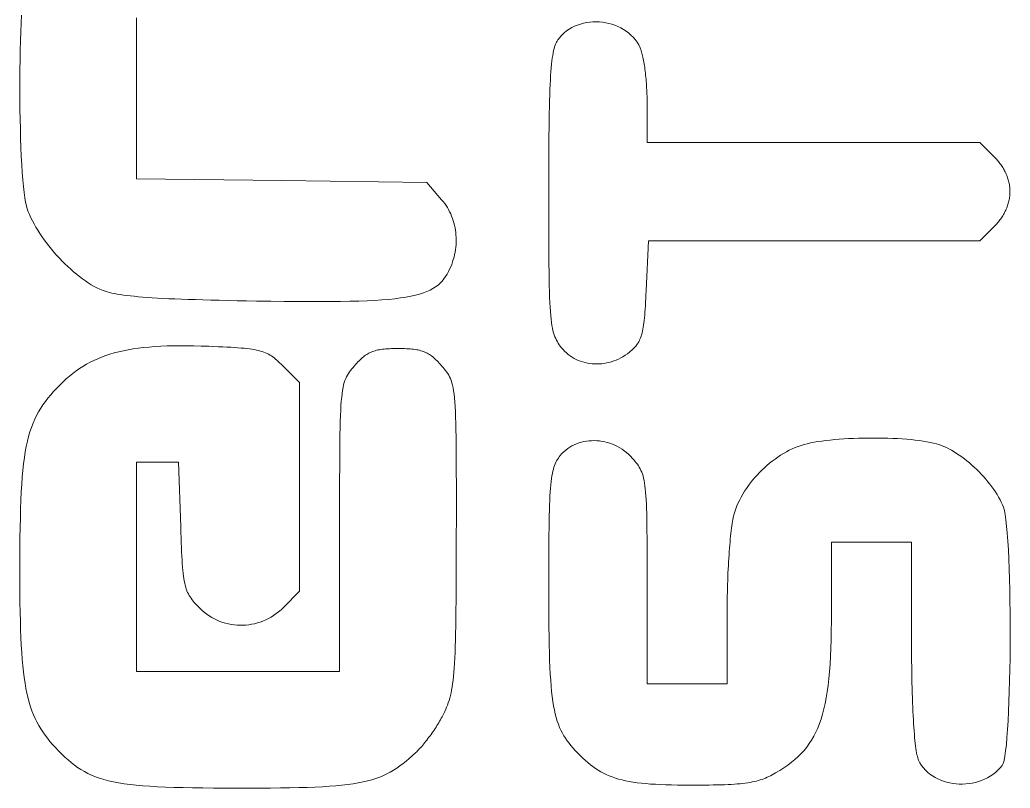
# Model space of a CAD drawing. Header units: millimetres. Extents: x -3 to 1890, y 0 to 300.
# Drawn here: x 31.19 to 70.1, y 135.38 to 165.56 of the extents above; entities that cross this region are included whole.
import ezdxf

# ---------------------------------------------------------------- set-up
doc = ezdxf.new("R2010")
doc.units = ezdxf.units.MM
doc.layers.add('Etch', color=1, linetype='CONTINUOUS', lineweight=0, true_color=0xff0000)

msp = doc.modelspace()

# ---------------------------------------------------------------- linework, layer by layer
at = {"layer": 'Etch'}
for p, q in [((31.227, 165.085), (31.241, 165.422)), ((31.241, 165.422), (31.258, 165.74)), ((35.765, 165.64), (35.769, 165.417)), ((35.769, 165.417), (35.772, 165.175)), ((53.099, 165.355), (53.215, 165.394)), ((53.215, 165.394), (53.335, 165.426)), ((53.335, 165.426), (53.457, 165.45)), ((53.457, 165.45), (53.58, 165.467)), ((53.58, 165.467), (53.705, 165.477)), ((53.705, 165.477), (53.83, 165.479)), ((53.83, 165.479), (53.956, 165.474)), ((53.956, 165.474), (54.081, 165.462)), ((54.081, 165.462), (54.205, 165.443)), ((54.205, 165.443), (54.328, 165.417)), ((54.328, 165.417), (54.449, 165.384)), ((54.449, 165.384), (54.567, 165.344)), ((31.215, 164.733), (31.227, 165.085)), ((35.772, 165.175), (35.774, 164.915)), ((52.483, 164.962), (52.573, 165.047)), ((52.573, 165.047), (52.668, 165.124)), ((52.668, 165.124), (52.769, 165.193)), ((52.769, 165.193), (52.875, 165.255)), ((52.875, 165.255), (52.985, 165.309)), ((52.985, 165.309), (53.099, 165.355)), ((54.567, 165.344), (54.682, 165.297)), ((54.682, 165.297), (54.794, 165.244)), ((54.794, 165.244), (54.902, 165.183)), ((54.902, 165.183), (55.006, 165.116)), ((55.006, 165.116), (55.104, 165.042)), ((55.104, 165.042), (55.197, 164.961)), ((31.205, 164.368), (31.215, 164.733)), ((35.774, 164.915), (35.775, 164.635)), ((35.775, 164.635), (35.776, 164.335)), ((52.222, 164.568), (52.245, 164.627)), ((52.245, 164.627), (52.27, 164.679)), ((52.27, 164.679), (52.295, 164.727)), ((52.295, 164.727), (52.323, 164.769)), ((52.323, 164.769), (52.399, 164.869)), ((52.399, 164.869), (52.483, 164.962)), ((55.197, 164.961), (55.283, 164.874)), ((55.283, 164.874), (55.363, 164.78)), ((55.363, 164.78), (55.436, 164.68)), ((55.436, 164.68), (55.502, 164.573)), ((31.198, 163.992), (31.205, 164.368)), ((35.776, 164.335), (35.777, 164.013)), ((52.123, 164.164), (52.141, 164.261)), ((52.141, 164.261), (52.159, 164.349)), ((52.159, 164.349), (52.179, 164.43)), ((52.179, 164.43), (52.199, 164.502)), ((52.199, 164.502), (52.222, 164.568)), ((55.502, 164.573), (55.559, 164.46)), ((55.559, 164.46), (55.573, 164.426)), ((55.573, 164.426), (55.588, 164.389)), ((55.588, 164.389), (55.602, 164.347)), ((55.602, 164.347), (55.616, 164.302)), ((55.616, 164.302), (55.629, 164.254)), ((55.629, 164.254), (55.642, 164.202)), ((55.642, 164.202), (55.655, 164.148)), ((31.192, 163.608), (31.198, 163.992)), ((35.777, 164.013), (35.777, 163.67)), ((52.065, 163.679), (52.078, 163.816)), ((52.078, 163.816), (52.092, 163.942)), ((52.092, 163.942), (52.107, 164.058)), ((52.107, 164.058), (52.123, 164.164)), ((55.655, 164.148), (55.668, 164.09)), ((55.668, 164.09), (55.681, 164.03)), ((55.681, 164.03), (55.693, 163.966)), ((55.693, 163.966), (55.704, 163.901)), ((55.704, 163.901), (55.716, 163.833)), ((55.716, 163.833), (55.726, 163.763)), ((31.189, 163.218), (31.192, 163.608)), ((35.777, 163.67), (35.777, 163.303)), ((52.041, 163.371), (52.052, 163.531)), ((52.052, 163.531), (52.065, 163.679)), ((55.726, 163.763), (55.737, 163.691)), ((55.737, 163.691), (55.747, 163.617)), ((55.747, 163.617), (55.757, 163.541)), ((55.757, 163.541), (55.766, 163.464)), ((55.766, 163.464), (55.774, 163.385)), ((31.188, 162.826), (31.189, 163.218)), ((35.777, 163.303), (35.777, 159.318)), ((52.022, 163.014), (52.031, 163.199)), ((52.031, 163.199), (52.041, 163.371)), ((55.774, 163.385), (55.782, 163.305)), ((55.782, 163.305), (55.79, 163.224)), ((55.79, 163.224), (55.797, 163.142)), ((55.797, 163.142), (55.803, 163.059)), ((55.803, 163.059), (55.809, 162.976)), ((31.189, 162.432), (31.188, 162.826)), ((52.005, 162.604), (52.013, 162.816)), ((52.013, 162.816), (52.022, 163.014)), ((55.809, 162.976), (55.814, 162.892)), ((55.814, 162.892), (55.819, 162.807)), ((55.819, 162.807), (55.823, 162.723)), ((55.823, 162.723), (55.826, 162.638)), ((31.193, 162.041), (31.189, 162.432)), ((51.992, 162.136), (51.998, 162.377)), ((51.998, 162.377), (52.005, 162.604)), ((55.826, 162.638), (55.829, 162.554)), ((55.829, 162.554), (55.83, 162.469)), ((55.83, 162.469), (55.832, 162.385)), ((55.832, 162.385), (55.832, 162.302)), ((55.832, 162.302), (55.832, 160.743)), ((31.199, 161.654), (31.193, 162.041)), ((51.982, 161.606), (51.987, 161.879)), ((51.987, 161.879), (51.992, 162.136)), ((31.207, 161.273), (31.199, 161.654)), ((51.978, 161.317), (51.982, 161.606)), ((31.217, 160.902), (31.207, 161.273)), ((51.975, 161.011), (51.978, 161.317)), ((31.229, 160.543), (31.217, 160.902)), ((51.972, 160.687), (51.975, 161.011)), ((55.832, 160.743), (62.367, 160.743)), ((62.367, 160.743), (68.902, 160.743)), ((68.902, 160.743), (69.495, 160.15)), ((31.244, 160.198), (31.229, 160.543)), ((51.968, 159.985), (51.97, 160.346)), ((51.97, 160.346), (51.972, 160.687)), ((31.261, 159.87), (31.244, 160.198)), ((51.967, 159.606), (51.968, 159.985)), ((69.495, 160.15), (69.531, 160.113)), ((69.531, 160.113), (69.565, 160.076)), ((69.565, 160.076), (69.599, 160.038)), ((69.599, 160.038), (69.632, 159.999)), ((69.632, 159.999), (69.663, 159.96)), ((69.663, 159.96), (69.694, 159.92)), ((69.694, 159.92), (69.724, 159.88)), ((31.281, 159.561), (31.261, 159.87)), ((31.302, 159.273), (31.281, 159.561)), ((51.966, 159.207), (51.967, 159.606)), ((69.724, 159.88), (69.752, 159.839)), ((69.752, 159.839), (69.78, 159.797)), ((69.78, 159.797), (69.806, 159.755)), ((69.806, 159.755), (69.831, 159.712)), ((69.831, 159.712), (69.856, 159.669)), ((69.856, 159.669), (69.879, 159.626)), ((69.879, 159.626), (69.901, 159.582)), ((69.901, 159.582), (69.922, 159.538)), ((69.922, 159.538), (69.941, 159.494)), ((31.326, 159.01), (31.302, 159.273)), ((35.777, 159.318), (41.477, 159.245)), ((41.477, 159.245), (47.176, 159.172)), ((47.176, 159.172), (47.759, 158.494)), ((51.966, 158.789), (51.966, 159.207)), ((69.941, 159.494), (69.96, 159.449)), ((69.96, 159.449), (69.977, 159.404)), ((69.977, 159.404), (69.993, 159.359)), ((69.993, 159.359), (70.008, 159.314)), ((70.008, 159.314), (70.022, 159.268)), ((70.022, 159.268), (70.034, 159.222)), ((70.034, 159.222), (70.045, 159.177)), ((70.045, 159.177), (70.055, 159.131)), ((31.353, 158.774), (31.326, 159.01)), ((31.381, 158.566), (31.353, 158.774)), ((51.966, 158.303), (51.966, 158.789)), ((70.055, 159.131), (70.064, 159.085)), ((70.064, 159.085), (70.071, 159.039)), ((70.071, 159.039), (70.077, 158.993)), ((70.077, 158.993), (70.082, 158.947)), ((70.082, 158.947), (70.085, 158.901)), ((70.085, 158.901), (70.087, 158.855)), ((70.087, 158.764), (70.085, 158.718)), ((70.087, 158.855), (70.088, 158.81)), ((70.088, 158.81), (70.087, 158.764)), ((31.412, 158.391), (31.381, 158.566)), ((31.445, 158.249), (31.412, 158.391)), ((47.759, 158.494), (47.82, 158.42)), ((47.82, 158.42), (47.878, 158.344)), ((70.034, 158.397), (70.022, 158.351)), ((70.045, 158.443), (70.034, 158.397)), ((70.055, 158.489), (70.045, 158.443)), ((70.064, 158.535), (70.055, 158.489)), ((70.071, 158.581), (70.064, 158.535)), ((70.077, 158.627), (70.071, 158.581)), ((70.082, 158.673), (70.077, 158.627)), ((70.085, 158.718), (70.082, 158.673)), ((31.479, 158.137), (31.445, 158.249)), ((31.52, 158.023), (31.479, 158.137)), ((31.567, 157.906), (31.52, 158.023)), ((47.878, 158.344), (47.932, 158.266)), ((47.932, 158.266), (47.983, 158.185)), ((47.983, 158.185), (48.03, 158.103)), ((48.03, 158.103), (48.074, 158.02)), ((48.074, 158.02), (48.115, 157.934)), ((51.966, 157.847), (51.966, 158.303)), ((69.879, 157.994), (69.856, 157.95)), ((69.901, 158.037), (69.879, 157.994)), ((69.922, 158.081), (69.901, 158.037)), ((69.941, 158.126), (69.922, 158.081)), ((69.96, 158.17), (69.941, 158.126)), ((69.977, 158.215), (69.96, 158.17)), ((69.993, 158.261), (69.977, 158.215)), ((70.008, 158.306), (69.993, 158.261)), ((70.022, 158.351), (70.008, 158.306)), ((31.621, 157.787), (31.567, 157.906)), ((31.68, 157.666), (31.621, 157.787)), ((31.744, 157.544), (31.68, 157.666)), ((48.115, 157.934), (48.152, 157.848)), ((48.152, 157.848), (48.185, 157.759)), ((48.185, 157.759), (48.216, 157.67)), ((48.216, 157.67), (48.242, 157.579)), ((51.967, 157.419), (51.966, 157.847)), ((69.632, 157.62), (69.599, 157.582)), ((69.663, 157.66), (69.632, 157.62)), ((69.694, 157.7), (69.663, 157.66)), ((69.724, 157.74), (69.694, 157.7)), ((69.752, 157.781), (69.724, 157.74)), ((69.78, 157.823), (69.752, 157.781)), ((69.806, 157.865), (69.78, 157.823)), ((69.831, 157.907), (69.806, 157.865)), ((69.856, 157.95), (69.831, 157.907)), ((31.814, 157.421), (31.744, 157.544)), ((31.889, 157.296), (31.814, 157.421)), ((31.969, 157.172), (31.889, 157.296)), ((48.242, 157.579), (48.265, 157.487)), ((48.265, 157.487), (48.285, 157.394)), ((48.285, 157.394), (48.301, 157.3)), ((48.301, 157.3), (48.314, 157.206)), ((48.314, 157.206), (48.323, 157.111)), ((51.968, 157.018), (51.967, 157.419)), ((69.495, 157.47), (68.902, 156.877)), ((69.531, 157.506), (69.495, 157.47)), ((69.495, 157.47), (69.495, 157.47)), ((69.565, 157.544), (69.531, 157.506)), ((69.599, 157.582), (69.565, 157.544)), ((32.053, 157.047), (31.969, 157.172)), ((32.141, 156.923), (32.053, 157.047)), ((32.233, 156.799), (32.141, 156.923)), ((48.323, 157.111), (48.329, 157.015)), ((48.329, 156.822), (48.324, 156.725)), ((48.329, 157.015), (48.331, 156.918)), ((48.331, 156.918), (48.329, 156.822)), ((51.97, 156.643), (51.968, 157.018)), ((55.883, 156.877), (55.794, 154.92)), ((62.392, 156.877), (55.883, 156.877)), ((68.902, 156.877), (62.392, 156.877)), ((32.329, 156.676), (32.233, 156.799)), ((32.428, 156.554), (32.329, 156.676)), ((32.529, 156.434), (32.428, 156.554)), ((32.634, 156.315), (32.529, 156.434)), ((48.287, 156.433), (48.268, 156.336)), ((48.303, 156.53), (48.287, 156.433)), ((48.315, 156.627), (48.303, 156.53)), ((48.324, 156.725), (48.315, 156.627)), ((51.972, 156.293), (51.97, 156.643)), ((32.741, 156.199), (32.634, 156.315)), ((32.85, 156.085), (32.741, 156.199)), ((32.96, 155.974), (32.85, 156.085)), ((48.187, 156.047), (48.153, 155.951)), ((48.218, 156.143), (48.187, 156.047)), ((48.245, 156.239), (48.218, 156.143)), ((48.268, 156.336), (48.245, 156.239)), ((51.975, 155.967), (51.972, 156.293)), ((33.073, 155.866), (32.96, 155.974)), ((33.186, 155.761), (33.073, 155.866)), ((33.301, 155.66), (33.186, 155.761)), ((33.416, 155.564), (33.301, 155.66)), ((48.029, 155.669), (47.974, 155.567)), ((48.074, 155.762), (48.029, 155.669)), ((48.029, 155.669), (48.029, 155.669)), ((48.116, 155.856), (48.074, 155.762)), ((48.153, 155.951), (48.116, 155.856)), ((51.979, 155.665), (51.975, 155.967)), ((51.983, 155.384), (51.979, 155.665)), ((33.531, 155.471), (33.416, 155.564)), ((33.647, 155.384), (33.531, 155.471)), ((33.763, 155.302), (33.647, 155.384)), ((33.878, 155.225), (33.763, 155.302)), ((47.78, 155.294), (47.702, 155.214)), ((47.851, 155.38), (47.78, 155.294)), ((47.915, 155.471), (47.851, 155.38)), ((47.974, 155.567), (47.915, 155.471)), ((51.989, 155.124), (51.983, 155.384)), ((33.992, 155.153), (33.878, 155.225)), ((34.105, 155.088), (33.992, 155.153)), ((34.217, 155.029), (34.105, 155.088)), ((34.327, 154.977), (34.217, 155.029)), ((34.393, 154.95), (34.327, 154.977)), ((34.464, 154.923), (34.393, 154.95)), ((34.54, 154.898), (34.464, 154.923)), ((34.622, 154.873), (34.54, 154.898)), ((34.71, 154.85), (34.622, 154.873)), ((47.18, 154.885), (47.043, 154.832)), ((47.305, 154.941), (47.18, 154.885)), ((47.419, 155.002), (47.305, 154.941)), ((47.523, 155.068), (47.419, 155.002)), ((47.617, 155.138), (47.523, 155.068)), ((47.702, 155.214), (47.617, 155.138)), ((51.995, 154.884), (51.989, 155.124)), ((52.003, 154.662), (51.995, 154.884)), ((55.794, 154.92), (55.787, 154.76)), ((34.804, 154.828), (34.71, 154.85)), ((34.905, 154.807), (34.804, 154.828)), ((35.014, 154.786), (34.905, 154.807)), ((35.13, 154.767), (35.014, 154.786)), ((35.255, 154.748), (35.13, 154.767)), ((35.388, 154.731), (35.255, 154.748)), ((35.53, 154.714), (35.388, 154.731)), ((35.681, 154.698), (35.53, 154.714)), ((35.842, 154.683), (35.681, 154.698)), ((36.014, 154.668), (35.842, 154.683)), ((36.196, 154.655), (36.014, 154.668)), ((36.389, 154.642), (36.196, 154.655)), ((36.594, 154.629), (36.389, 154.642)), ((36.811, 154.617), (36.594, 154.629)), ((37.04, 154.606), (36.811, 154.617)), ((37.281, 154.596), (37.04, 154.606)), ((37.536, 154.585), (37.281, 154.596)), ((37.804, 154.576), (37.536, 154.585)), ((38.087, 154.567), (37.804, 154.576)), ((38.383, 154.558), (38.087, 154.567)), ((38.695, 154.55), (38.383, 154.558)), ((39.022, 154.542), (38.695, 154.55)), ((39.364, 154.534), (39.022, 154.542)), ((39.722, 154.527), (39.364, 154.534)), ((40.097, 154.52), (39.722, 154.527)), ((40.489, 154.513), (40.097, 154.52)), ((41.042, 154.504), (40.489, 154.513)), ((41.566, 154.497), (41.042, 154.504)), ((42.063, 154.493), (41.566, 154.497)), ((42.533, 154.49), (42.063, 154.493)), ((42.976, 154.489), (42.533, 154.49)), ((43.393, 154.491), (42.976, 154.489)), ((43.787, 154.495), (43.393, 154.491)), ((44.156, 154.502), (43.787, 154.495)), ((44.503, 154.512), (44.156, 154.502)), ((44.827, 154.524), (44.503, 154.512)), ((45.13, 154.539), (44.827, 154.524)), ((45.413, 154.558), (45.13, 154.539)), ((45.677, 154.579), (45.413, 154.558)), ((45.921, 154.604), (45.677, 154.579)), ((46.148, 154.633), (45.921, 154.604)), ((46.358, 154.665), (46.148, 154.633)), ((46.551, 154.701), (46.358, 154.665)), ((46.729, 154.741), (46.551, 154.701)), ((46.893, 154.784), (46.729, 154.741)), ((47.043, 154.832), (46.893, 154.784)), ((52.011, 154.459), (52.003, 154.662)), ((55.779, 154.607), (55.771, 154.463)), ((55.787, 154.76), (55.779, 154.607)), ((52.021, 154.272), (52.011, 154.459)), ((52.033, 154.102), (52.021, 154.272)), ((52.046, 153.946), (52.033, 154.102)), ((55.755, 154.198), (55.746, 154.077)), ((55.763, 154.327), (55.755, 154.198)), ((55.771, 154.463), (55.763, 154.327)), ((52.06, 153.804), (52.046, 153.946)), ((52.076, 153.674), (52.06, 153.804)), ((55.715, 153.752), (55.704, 153.656)), ((55.726, 153.854), (55.715, 153.752)), ((55.736, 153.962), (55.726, 153.854)), ((55.746, 154.077), (55.736, 153.962)), ((52.093, 153.556), (52.076, 153.674)), ((52.113, 153.449), (52.093, 153.556)), ((52.134, 153.352), (52.113, 153.449)), ((52.157, 153.263), (52.134, 153.352)), ((55.648, 153.327), (55.631, 153.257)), ((55.663, 153.402), (55.648, 153.327)), ((55.678, 153.481), (55.663, 153.402)), ((55.691, 153.566), (55.678, 153.481)), ((55.704, 153.656), (55.691, 153.566)), ((52.182, 153.181), (52.157, 153.263)), ((52.21, 153.107), (52.182, 153.181)), ((52.239, 153.037), (52.21, 153.107)), ((52.271, 152.973), (52.239, 153.037)), ((52.305, 152.912), (52.271, 152.973)), ((55.527, 152.963), (55.502, 152.913)), ((55.551, 153.015), (55.527, 152.963)), ((55.573, 153.07), (55.551, 153.015)), ((55.594, 153.129), (55.573, 153.07)), ((55.613, 153.191), (55.594, 153.129)), ((55.631, 153.257), (55.613, 153.191)), ((35.074, 152.52), (35.256, 152.562)), ((35.256, 152.562), (35.445, 152.599)), ((35.445, 152.599), (35.64, 152.632)), ((35.64, 152.632), (35.842, 152.661)), ((35.842, 152.661), (36.052, 152.686)), ((36.052, 152.686), (36.269, 152.707)), ((36.269, 152.707), (36.494, 152.724)), ((36.494, 152.724), (36.727, 152.738)), ((36.727, 152.738), (36.969, 152.748)), ((36.969, 152.748), (37.22, 152.754)), ((37.22, 152.754), (37.479, 152.757)), ((37.479, 152.757), (37.749, 152.756)), ((37.749, 152.756), (38.028, 152.752)), ((38.028, 152.752), (38.317, 152.745)), ((38.317, 152.745), (38.616, 152.735)), ((38.616, 152.735), (38.809, 152.727)), ((38.809, 152.727), (38.991, 152.72)), ((38.991, 152.72), (39.163, 152.712)), ((39.163, 152.712), (39.324, 152.704)), ((39.324, 152.704), (39.476, 152.695)), ((39.476, 152.695), (39.619, 152.687)), ((39.619, 152.687), (39.753, 152.677)), ((39.753, 152.677), (39.878, 152.667)), ((39.878, 152.667), (39.996, 152.657)), ((39.996, 152.657), (40.106, 152.645)), ((40.106, 152.645), (40.21, 152.632)), ((40.21, 152.632), (40.307, 152.618)), ((40.307, 152.618), (40.398, 152.603)), ((40.398, 152.603), (40.483, 152.586)), ((40.483, 152.586), (40.563, 152.568)), ((40.563, 152.568), (40.638, 152.548)), ((40.638, 152.548), (40.71, 152.527)), ((44.996, 152.511), (45.044, 152.53)), ((45.044, 152.53), (45.094, 152.547)), ((45.094, 152.547), (45.146, 152.563)), ((45.146, 152.563), (45.199, 152.577)), ((45.199, 152.577), (45.255, 152.59)), ((45.255, 152.59), (45.313, 152.601)), ((45.313, 152.601), (45.373, 152.611)), ((45.373, 152.611), (45.435, 152.62)), ((45.435, 152.62), (45.5, 152.627)), ((45.5, 152.627), (45.568, 152.633)), ((45.568, 152.633), (45.639, 152.638)), ((45.639, 152.638), (45.714, 152.642)), ((45.714, 152.642), (45.791, 152.645)), ((45.791, 152.645), (45.873, 152.647)), ((45.873, 152.647), (45.957, 152.648)), ((45.957, 152.648), (46.046, 152.648)), ((46.046, 152.648), (46.135, 152.648)), ((46.135, 152.648), (46.22, 152.647)), ((46.22, 152.647), (46.301, 152.645)), ((46.301, 152.645), (46.379, 152.642)), ((46.379, 152.642), (46.453, 152.638)), ((46.453, 152.638), (46.524, 152.633)), ((46.524, 152.633), (46.592, 152.627)), ((46.592, 152.627), (46.657, 152.62)), ((46.657, 152.62), (46.72, 152.611)), ((46.72, 152.611), (46.78, 152.601)), ((46.78, 152.601), (46.837, 152.59)), ((46.837, 152.59), (46.893, 152.577)), ((46.893, 152.577), (46.946, 152.563)), ((46.946, 152.563), (46.998, 152.547)), ((46.998, 152.547), (47.048, 152.53)), ((47.048, 152.53), (47.096, 152.511)), ((52.342, 152.853), (52.305, 152.912)), ((52.381, 152.795), (52.342, 152.853)), ((52.422, 152.739), (52.381, 152.795)), ((52.467, 152.681), (52.422, 152.739)), ((52.528, 152.608), (52.467, 152.681)), ((52.592, 152.539), (52.528, 152.608)), ((52.661, 152.475), (52.592, 152.539)), ((55.184, 152.542), (55.138, 152.504)), ((55.229, 152.581), (55.184, 152.542)), ((55.27, 152.619), (55.229, 152.581)), ((55.31, 152.658), (55.27, 152.619)), ((55.347, 152.697), (55.31, 152.658)), ((55.382, 152.737), (55.347, 152.697)), ((55.415, 152.779), (55.382, 152.737)), ((55.446, 152.822), (55.415, 152.779)), ((55.475, 152.866), (55.446, 152.822)), ((55.502, 152.913), (55.475, 152.866)), ((33.949, 152.107), (34.096, 152.18)), ((34.096, 152.18), (34.246, 152.248)), ((34.246, 152.248), (34.402, 152.311)), ((34.402, 152.311), (34.562, 152.37)), ((34.562, 152.37), (34.727, 152.425)), ((34.727, 152.425), (34.897, 152.475)), ((34.897, 152.475), (35.074, 152.52)), ((40.71, 152.527), (40.777, 152.504)), ((40.777, 152.504), (40.841, 152.478)), ((40.841, 152.478), (40.902, 152.451)), ((40.902, 152.451), (40.961, 152.421)), ((40.961, 152.421), (41.018, 152.39)), ((41.018, 152.39), (41.073, 152.355)), ((41.073, 152.355), (41.127, 152.318)), ((41.127, 152.318), (41.18, 152.279)), ((41.18, 152.279), (41.233, 152.236)), ((41.233, 152.236), (41.286, 152.191)), ((41.286, 152.191), (41.34, 152.143)), ((41.34, 152.143), (41.395, 152.091)), ((44.47, 152.122), (44.513, 152.167)), ((44.513, 152.167), (44.557, 152.209)), ((44.557, 152.209), (44.599, 152.249)), ((44.599, 152.249), (44.642, 152.287)), ((44.642, 152.287), (44.684, 152.322)), ((44.684, 152.322), (44.727, 152.356)), ((44.727, 152.356), (44.77, 152.387)), ((44.77, 152.387), (44.814, 152.415)), ((44.814, 152.415), (44.858, 152.442)), ((44.858, 152.442), (44.903, 152.467)), ((44.903, 152.467), (44.949, 152.49)), ((44.949, 152.49), (44.996, 152.511)), ((47.096, 152.511), (47.143, 152.49)), ((47.143, 152.49), (47.189, 152.467)), ((47.189, 152.467), (47.234, 152.442)), ((47.234, 152.442), (47.279, 152.415)), ((47.279, 152.415), (47.322, 152.387)), ((47.322, 152.387), (47.365, 152.356)), ((47.365, 152.356), (47.408, 152.322)), ((47.408, 152.322), (47.45, 152.287)), ((47.45, 152.287), (47.493, 152.249)), ((47.493, 152.249), (47.536, 152.209)), ((47.536, 152.209), (47.579, 152.167)), ((47.579, 152.167), (47.623, 152.122)), ((52.732, 152.415), (52.661, 152.475)), ((52.806, 152.359), (52.732, 152.415)), ((52.883, 152.308), (52.806, 152.359)), ((52.963, 152.261), (52.883, 152.308)), ((53.045, 152.219), (52.963, 152.261)), ((53.129, 152.181), (53.045, 152.219)), ((53.215, 152.148), (53.129, 152.181)), ((53.303, 152.119), (53.215, 152.148)), ((54.522, 152.158), (54.428, 152.127)), ((54.614, 152.193), (54.522, 152.158)), ((54.705, 152.233), (54.614, 152.193)), ((54.795, 152.278), (54.705, 152.233)), ((54.884, 152.327), (54.795, 152.278)), ((54.971, 152.381), (54.884, 152.327)), ((55.055, 152.44), (54.971, 152.381)), ((55.138, 152.504), (55.055, 152.44)), ((33.268, 151.667), (33.398, 151.765)), ((33.398, 151.765), (33.531, 151.858)), ((33.531, 151.858), (33.667, 151.946)), ((33.667, 151.946), (33.806, 152.029)), ((33.806, 152.029), (33.949, 152.107)), ((41.395, 152.091), (41.452, 152.037)), ((41.452, 152.037), (41.51, 151.978)), ((41.51, 151.978), (42.18, 151.308)), ((44.137, 151.728), (44.181, 151.787)), ((44.181, 151.787), (44.229, 151.846)), ((44.229, 151.846), (44.279, 151.907)), ((44.279, 151.907), (44.334, 151.97)), ((44.334, 151.97), (44.38, 152.024)), ((44.38, 152.024), (44.425, 152.074)), ((44.425, 152.074), (44.47, 152.122)), ((47.623, 152.122), (47.667, 152.074)), ((47.667, 152.074), (47.712, 152.024)), ((47.712, 152.024), (47.758, 151.97)), ((47.758, 151.97), (47.813, 151.907)), ((47.813, 151.907), (47.864, 151.846)), ((47.864, 151.846), (47.912, 151.787)), ((47.912, 151.787), (47.956, 151.728)), ((53.393, 152.095), (53.303, 152.119)), ((53.484, 152.075), (53.393, 152.095)), ((53.576, 152.06), (53.484, 152.075)), ((53.669, 152.049), (53.576, 152.06)), ((53.763, 152.043), (53.669, 152.049)), ((53.858, 152.041), (53.763, 152.043)), ((53.953, 152.044), (53.858, 152.041)), ((54.048, 152.051), (53.953, 152.044)), ((54.144, 152.063), (54.048, 152.051)), ((54.239, 152.08), (54.144, 152.063)), ((54.334, 152.102), (54.239, 152.08)), ((54.428, 152.127), (54.334, 152.102)), ((32.89, 151.341), (33.014, 151.455)), ((33.014, 151.455), (33.14, 151.564)), ((33.14, 151.564), (33.268, 151.667)), ((43.933, 151.309), (43.96, 151.393)), ((43.96, 151.393), (43.99, 151.47)), ((43.99, 151.47), (44.022, 151.54)), ((44.022, 151.54), (44.058, 151.606)), ((44.058, 151.606), (44.096, 151.668)), ((44.096, 151.668), (44.137, 151.728)), ((47.956, 151.728), (47.997, 151.667)), ((47.997, 151.667), (48.036, 151.605)), ((48.036, 151.605), (48.071, 151.538)), ((48.071, 151.538), (48.103, 151.466)), ((48.103, 151.466), (48.133, 151.388)), ((48.133, 151.388), (48.16, 151.302)), ((32.516, 150.96), (32.638, 151.09)), ((32.638, 151.09), (32.767, 151.221)), ((32.767, 151.221), (32.89, 151.341)), ((42.18, 151.308), (42.18, 147.212)), ((43.848, 150.875), (43.866, 151.001)), ((43.866, 151.001), (43.886, 151.114)), ((43.886, 151.114), (43.908, 151.217)), ((43.908, 151.217), (43.933, 151.309)), ((48.16, 151.302), (48.185, 151.207)), ((48.185, 151.207), (48.207, 151.102)), ((48.207, 151.102), (48.227, 150.984)), ((48.227, 150.984), (48.245, 150.853)), ((32.191, 150.571), (32.293, 150.701)), ((32.293, 150.701), (32.401, 150.831)), ((32.401, 150.831), (32.516, 150.96)), ((43.805, 150.412), (43.818, 150.582)), ((43.818, 150.582), (43.832, 150.736)), ((43.832, 150.736), (43.848, 150.875)), ((48.245, 150.853), (48.261, 150.708)), ((48.261, 150.708), (48.275, 150.547)), ((31.922, 150.163), (32.006, 150.302)), ((32.006, 150.302), (32.096, 150.438)), ((32.096, 150.438), (32.191, 150.571)), ((43.785, 150.018), (43.794, 150.224)), ((43.794, 150.224), (43.805, 150.412)), ((48.275, 150.547), (48.287, 150.369)), ((48.287, 150.369), (48.297, 150.173)), ((31.705, 149.712), (31.772, 149.869)), ((31.772, 149.869), (31.845, 150.018)), ((31.845, 150.018), (31.922, 150.163)), ((43.777, 149.791), (43.785, 150.018)), ((48.297, 150.173), (48.306, 149.956)), ((48.306, 149.956), (48.314, 149.719)), ((31.586, 149.377), (31.643, 149.549)), ((31.643, 149.549), (31.705, 149.712)), ((43.765, 149.274), (43.771, 149.544)), ((43.771, 149.544), (43.777, 149.791)), ((48.314, 149.719), (48.32, 149.459)), ((48.32, 149.459), (48.325, 149.175)), ((31.486, 149.005), (31.534, 149.196)), ((31.534, 149.196), (31.586, 149.377)), ((43.761, 148.98), (43.765, 149.274)), ((48.325, 149.175), (48.329, 148.866)), ((53.55, 149.021), (53.652, 149.028)), ((53.652, 149.028), (53.754, 149.029)), ((53.754, 149.029), (53.857, 149.026)), ((53.857, 149.026), (53.96, 149.016)), ((62.696, 149.012), (62.858, 149.033)), ((62.858, 149.033), (63.026, 149.052)), ((63.026, 149.052), (63.201, 149.069)), ((63.201, 149.069), (63.38, 149.084)), ((63.38, 149.084), (63.563, 149.097)), ((63.563, 149.097), (63.75, 149.108)), ((63.75, 149.108), (63.94, 149.117)), ((63.94, 149.117), (64.133, 149.124)), ((64.133, 149.124), (64.326, 149.129)), ((64.326, 149.129), (64.521, 149.132)), ((64.521, 149.132), (64.716, 149.133)), ((64.716, 149.133), (64.911, 149.132)), ((64.911, 149.132), (65.104, 149.129)), ((65.104, 149.129), (65.295, 149.124)), ((65.295, 149.124), (65.484, 149.117)), ((65.484, 149.117), (65.67, 149.108)), ((65.67, 149.108), (65.852, 149.097)), ((65.852, 149.097), (66.029, 149.084)), ((66.029, 149.084), (66.201, 149.069)), ((66.201, 149.069), (66.367, 149.051)), ((66.367, 149.051), (66.526, 149.032)), ((66.526, 149.032), (66.678, 149.01)), ((31.403, 148.59), (31.442, 148.803)), ((31.442, 148.803), (31.486, 149.005)), ((43.755, 148.317), (43.758, 148.662)), ((43.758, 148.662), (43.761, 148.98)), ((48.329, 148.866), (48.332, 148.53)), ((52.557, 148.591), (52.632, 148.657)), ((52.632, 148.657), (52.711, 148.718)), ((52.711, 148.718), (52.794, 148.773)), ((52.794, 148.773), (52.88, 148.823)), ((52.88, 148.823), (52.969, 148.868)), ((52.969, 148.868), (53.061, 148.907)), ((53.061, 148.907), (53.155, 148.94)), ((53.155, 148.94), (53.251, 148.969)), ((53.251, 148.969), (53.349, 148.992)), ((53.349, 148.992), (53.449, 149.009)), ((53.449, 149.009), (53.55, 149.021)), ((53.96, 149.016), (54.063, 149.002)), ((54.063, 149.002), (54.166, 148.982)), ((54.166, 148.982), (54.267, 148.957)), ((54.267, 148.957), (54.368, 148.926)), ((54.368, 148.926), (54.468, 148.891)), ((54.468, 148.891), (54.566, 148.85)), ((54.566, 148.85), (54.662, 148.804)), ((54.662, 148.804), (54.756, 148.752)), ((54.756, 148.752), (54.847, 148.695)), ((54.847, 148.695), (54.936, 148.634)), ((61.304, 148.589), (61.419, 148.649)), ((61.419, 148.649), (61.535, 148.704)), ((61.535, 148.704), (61.651, 148.755)), ((61.651, 148.755), (61.769, 148.801)), ((61.769, 148.801), (61.887, 148.841)), ((61.887, 148.841), (62.005, 148.877)), ((62.005, 148.877), (62.125, 148.908)), ((62.125, 148.908), (62.255, 148.937)), ((62.255, 148.937), (62.393, 148.964)), ((62.393, 148.964), (62.541, 148.989)), ((62.541, 148.989), (62.696, 149.012)), ((66.678, 149.01), (66.822, 148.987)), ((66.822, 148.987), (66.957, 148.961)), ((66.957, 148.961), (67.083, 148.934)), ((67.083, 148.934), (67.199, 148.904)), ((67.199, 148.904), (67.294, 148.875)), ((67.294, 148.875), (67.391, 148.84)), ((67.391, 148.84), (67.489, 148.8)), ((67.489, 148.8), (67.588, 148.755)), ((67.588, 148.755), (67.688, 148.705)), ((67.688, 148.705), (67.789, 148.65)), ((67.789, 148.65), (67.89, 148.59)), ((31.337, 148.124), (31.368, 148.364)), ((31.368, 148.364), (31.403, 148.59)), ((43.753, 147.945), (43.755, 148.317)), ((48.332, 148.53), (48.335, 148.166)), ((52.278, 148.239), (52.31, 148.292)), ((52.31, 148.292), (52.344, 148.343)), ((52.344, 148.343), (52.38, 148.393)), ((52.38, 148.393), (52.418, 148.441)), ((52.418, 148.441), (52.485, 148.519)), ((52.485, 148.519), (52.557, 148.591)), ((54.936, 148.634), (55.022, 148.566)), ((55.022, 148.566), (55.105, 148.494)), ((55.105, 148.494), (55.184, 148.417)), ((55.184, 148.417), (55.259, 148.334)), ((55.259, 148.334), (55.311, 148.273)), ((55.311, 148.273), (55.36, 148.214)), ((60.749, 148.227), (60.857, 148.307)), ((60.857, 148.307), (60.966, 148.384)), ((60.966, 148.384), (61.077, 148.456)), ((61.077, 148.456), (61.19, 148.525)), ((61.19, 148.525), (61.304, 148.589)), ((67.89, 148.59), (67.992, 148.527)), ((67.992, 148.527), (68.094, 148.459)), ((68.094, 148.459), (68.195, 148.387)), ((68.195, 148.387), (68.296, 148.312)), ((68.296, 148.312), (68.396, 148.234)), ((31.284, 147.601), (31.309, 147.87)), ((31.309, 147.87), (31.337, 148.124)), ((36.601, 148.178), (35.777, 148.178)), ((35.777, 148.178), (35.777, 144.071)), ((37.424, 148.178), (36.601, 148.178)), ((37.507, 145.646), (37.424, 148.178)), ((43.752, 147.544), (43.753, 147.945)), ((48.335, 148.166), (48.336, 147.774)), ((52.127, 147.831), (52.148, 147.913)), ((52.148, 147.913), (52.17, 147.988)), ((52.17, 147.988), (52.195, 148.058)), ((52.195, 148.058), (52.221, 148.122)), ((52.221, 148.122), (52.248, 148.182)), ((52.248, 148.182), (52.278, 148.239)), ((55.36, 148.214), (55.405, 148.157)), ((55.405, 148.157), (55.448, 148.1)), ((55.448, 148.1), (55.488, 148.042)), ((55.488, 148.042), (55.524, 147.984)), ((55.524, 147.984), (55.559, 147.923)), ((55.559, 147.923), (55.59, 147.859)), ((55.59, 147.859), (55.619, 147.791)), ((60.244, 147.778), (60.34, 147.874)), ((60.34, 147.874), (60.439, 147.967)), ((60.439, 147.967), (60.54, 148.057)), ((60.54, 148.057), (60.644, 148.144)), ((60.644, 148.144), (60.749, 148.227)), ((68.396, 148.234), (68.495, 148.152)), ((68.495, 148.152), (68.593, 148.067)), ((68.593, 148.067), (68.689, 147.98)), ((68.689, 147.98), (68.784, 147.891)), ((68.784, 147.891), (68.876, 147.799)), ((31.263, 147.315), (31.284, 147.601)), ((43.751, 147.113), (43.752, 147.544)), ((48.336, 147.774), (48.337, 147.35)), ((52.059, 147.424), (52.074, 147.539)), ((52.074, 147.539), (52.09, 147.645)), ((52.09, 147.645), (52.108, 147.742)), ((52.108, 147.742), (52.127, 147.831)), ((55.619, 147.791), (55.646, 147.719)), ((55.646, 147.719), (55.67, 147.641)), ((55.67, 147.641), (55.692, 147.556)), ((55.692, 147.556), (55.712, 147.464)), ((59.891, 147.369), (59.974, 147.474)), ((59.974, 147.474), (60.061, 147.578)), ((60.061, 147.578), (60.151, 147.679)), ((60.151, 147.679), (60.244, 147.778)), ((68.876, 147.799), (68.967, 147.705)), ((68.967, 147.705), (69.055, 147.609)), ((69.055, 147.609), (69.14, 147.512)), ((69.14, 147.512), (69.223, 147.414)), ((31.245, 147.013), (31.263, 147.315)), ((42.18, 147.212), (42.18, 143.115)), ((43.751, 146.651), (43.751, 147.113)), ((48.337, 147.35), (48.337, 146.895)), ((52.023, 147.014), (52.034, 147.162)), ((52.034, 147.162), (52.046, 147.298)), ((52.046, 147.298), (52.059, 147.424)), ((55.712, 147.464), (55.73, 147.364)), ((55.73, 147.364), (55.746, 147.255)), ((55.746, 147.255), (55.76, 147.136)), ((55.76, 147.136), (55.773, 147.007)), ((59.662, 147.041), (59.734, 147.152)), ((59.734, 147.152), (59.811, 147.261)), ((59.811, 147.261), (59.891, 147.369)), ((69.223, 147.414), (69.302, 147.315)), ((69.302, 147.315), (69.377, 147.214)), ((69.377, 147.214), (69.45, 147.114)), ((69.45, 147.114), (69.518, 147.012)), ((31.217, 146.353), (31.23, 146.692)), ((31.23, 146.692), (31.245, 147.013)), ((48.337, 146.895), (48.337, 146.407)), ((52.005, 146.681), (52.013, 146.854)), ((52.013, 146.854), (52.023, 147.014)), ((55.773, 147.007), (55.784, 146.865)), ((55.784, 146.865), (55.794, 146.711)), ((55.794, 146.711), (55.802, 146.544)), ((59.414, 146.583), (59.469, 146.699)), ((59.469, 146.699), (59.529, 146.814)), ((59.529, 146.814), (59.593, 146.928)), ((59.593, 146.928), (59.662, 147.041)), ((69.518, 147.012), (69.582, 146.911)), ((69.582, 146.911), (69.642, 146.81)), ((69.642, 146.81), (69.697, 146.709)), ((69.697, 146.709), (69.747, 146.609)), ((31.207, 145.994), (31.217, 146.353)), ((43.751, 146.156), (43.751, 146.651)), ((48.337, 146.407), (48.337, 145.884)), ((51.991, 146.294), (51.997, 146.495)), ((51.997, 146.495), (52.005, 146.681)), ((55.802, 146.544), (55.809, 146.362)), ((55.809, 146.362), (55.815, 146.166)), ((59.276, 146.231), (59.317, 146.349)), ((59.317, 146.349), (59.363, 146.466)), ((59.363, 146.466), (59.414, 146.583)), ((69.747, 146.609), (69.792, 146.509)), ((69.792, 146.509), (69.831, 146.411)), ((69.831, 146.411), (69.867, 146.29)), ((31.199, 145.614), (31.207, 145.994)), ((43.751, 145.628), (43.751, 146.156)), ((51.981, 145.846), (51.985, 146.078)), ((51.985, 146.078), (51.991, 146.294)), ((55.815, 146.166), (55.819, 145.953)), ((55.819, 145.953), (55.823, 145.724)), ((59.186, 145.854), (59.199, 145.929)), ((59.199, 145.929), (59.213, 145.997)), ((59.213, 145.997), (59.227, 146.059)), ((59.227, 146.059), (59.241, 146.113)), ((59.241, 146.113), (59.276, 146.231)), ((69.867, 146.29), (69.9, 146.125)), ((69.9, 146.125), (69.93, 145.919)), ((69.93, 145.919), (69.957, 145.675)), ((31.193, 145.213), (31.199, 145.614)), ((37.514, 145.422), (37.507, 145.646)), ((43.751, 139.963), (43.751, 145.628)), ((48.337, 145.884), (48.336, 145.326)), ((51.973, 145.331), (51.977, 145.597)), ((51.977, 145.597), (51.981, 145.846)), ((55.823, 145.724), (55.826, 145.477)), ((59.135, 145.493), (59.147, 145.592)), ((59.147, 145.592), (59.16, 145.685)), ((59.16, 145.685), (59.173, 145.772)), ((59.173, 145.772), (59.186, 145.854)), ((69.957, 145.675), (69.983, 145.396)), ((31.189, 144.79), (31.193, 145.213)), ((37.522, 145.211), (37.514, 145.422)), ((37.529, 145.012), (37.522, 145.211)), ((48.336, 145.326), (48.336, 144.828)), ((51.971, 145.048), (51.973, 145.331)), ((55.826, 145.477), (55.828, 145.211)), ((55.828, 145.211), (55.83, 144.926)), ((59.089, 145.049), (59.1, 145.167)), ((59.1, 145.167), (59.111, 145.28)), ((59.111, 145.28), (59.123, 145.389)), ((59.123, 145.389), (59.135, 145.493)), ((69.983, 145.396), (70.005, 145.085)), ((31.187, 144.344), (31.189, 144.79)), ((37.536, 144.826), (37.529, 145.012)), ((37.544, 144.651), (37.536, 144.826)), ((48.336, 144.828), (48.335, 144.357)), ((51.968, 144.424), (51.969, 144.745)), ((51.969, 144.745), (51.971, 145.048)), ((55.83, 144.926), (55.831, 144.62)), ((59.058, 144.671), (59.068, 144.8)), ((59.068, 144.8), (59.078, 144.927)), ((59.078, 144.927), (59.089, 145.049)), ((63.081, 145.037), (63.075, 142.319)), ((64.651, 145.037), (63.081, 145.037)), ((66.222, 145.037), (64.651, 145.037)), ((66.222, 141.062), (66.222, 145.037)), ((70.005, 145.085), (70.025, 144.746)), ((70.025, 144.746), (70.043, 144.381)), ((37.552, 144.488), (37.544, 144.651)), ((37.561, 144.335), (37.552, 144.488)), ((48.335, 144.357), (48.333, 143.912)), ((51.967, 144.082), (51.968, 144.424)), ((55.831, 144.62), (55.832, 144.294)), ((59.031, 144.262), (59.04, 144.401)), ((59.04, 144.401), (59.049, 144.538)), ((59.049, 144.538), (59.058, 144.671)), ((70.043, 144.381), (70.058, 143.994)), ((31.186, 143.873), (31.187, 144.344)), ((35.777, 144.071), (35.777, 139.963)), ((37.571, 144.192), (37.561, 144.335)), ((37.581, 144.059), (37.571, 144.192)), ((37.592, 143.934), (37.581, 144.059)), ((51.966, 143.719), (51.967, 144.082)), ((55.832, 144.294), (55.832, 143.945)), ((59.009, 143.831), (59.016, 143.977)), ((59.016, 143.977), (59.023, 144.121)), ((59.023, 144.121), (59.031, 144.262)), ((70.058, 143.994), (70.07, 143.588)), ((31.187, 143.447), (31.186, 143.873)), ((37.604, 143.818), (37.592, 143.934)), ((37.617, 143.71), (37.604, 143.818)), ((37.632, 143.61), (37.617, 143.71)), ((37.648, 143.516), (37.632, 143.61)), ((48.333, 143.912), (48.331, 143.493)), ((51.966, 143.335), (51.966, 143.719)), ((55.832, 143.945), (55.832, 143.574)), ((58.997, 143.534), (59.003, 143.683)), ((59.003, 143.683), (59.009, 143.831)), ((70.07, 143.588), (70.08, 143.166)), ((31.189, 143.042), (31.187, 143.447)), ((37.665, 143.428), (37.648, 143.516)), ((37.684, 143.347), (37.665, 143.428)), ((37.705, 143.27), (37.684, 143.347)), ((37.728, 143.198), (37.705, 143.27)), ((37.753, 143.131), (37.728, 143.198)), ((48.331, 143.493), (48.329, 143.098)), ((51.966, 142.891), (51.966, 143.335)), ((55.832, 143.574), (55.832, 139.48)), ((58.984, 143.08), (58.988, 143.232)), ((58.988, 143.232), (58.992, 143.384)), ((58.992, 143.384), (58.997, 143.534)), ((31.193, 142.656), (31.189, 143.042)), ((37.78, 143.067), (37.753, 143.131)), ((37.809, 143.006), (37.78, 143.067)), ((37.841, 142.947), (37.809, 143.006)), ((37.875, 142.891), (37.841, 142.947)), ((37.912, 142.836), (37.875, 142.891)), ((37.952, 142.782), (37.912, 142.836)), ((42.18, 143.115), (41.54, 142.475)), ((48.329, 143.098), (48.326, 142.726)), ((51.968, 142.47), (51.966, 142.891)), ((58.978, 142.775), (58.98, 142.928)), ((58.98, 142.928), (58.984, 143.08)), ((70.08, 143.166), (70.088, 142.732)), ((31.199, 142.289), (31.193, 142.656)), ((37.994, 142.729), (37.952, 142.782)), ((38.04, 142.675), (37.994, 142.729)), ((38.089, 142.621), (38.04, 142.675)), ((38.141, 142.565), (38.089, 142.621)), ((38.196, 142.508), (38.141, 142.565)), ((38.255, 142.449), (38.196, 142.508)), ((38.344, 142.364), (38.255, 142.449)), ((41.54, 142.475), (41.449, 142.389)), ((48.326, 142.726), (48.323, 142.378)), ((51.97, 142.073), (51.968, 142.47)), ((58.974, 142.319), (58.975, 142.47)), ((58.975, 142.47), (58.976, 142.623)), ((58.976, 142.623), (58.978, 142.775)), ((70.088, 142.732), (70.093, 142.288)), ((31.207, 141.94), (31.199, 142.289)), ((38.437, 142.285), (38.344, 142.364)), ((38.533, 142.211), (38.437, 142.285)), ((38.631, 142.144), (38.533, 142.211)), ((38.732, 142.082), (38.631, 142.144)), ((38.836, 142.026), (38.732, 142.082)), ((38.941, 141.975), (38.836, 142.026)), ((40.953, 142.043), (40.847, 141.991)), ((41.057, 142.101), (40.953, 142.043)), ((41.159, 142.164), (41.057, 142.101)), ((41.259, 142.233), (41.159, 142.164)), ((41.356, 142.308), (41.259, 142.233)), ((41.449, 142.389), (41.356, 142.308)), ((48.318, 142.051), (48.313, 141.744)), ((48.323, 142.378), (48.318, 142.051)), ((51.974, 141.697), (51.97, 142.073)), ((58.973, 139.48), (58.974, 142.319)), ((63.075, 142.319), (63.073, 141.931)), ((70.093, 142.288), (70.096, 141.837)), ((31.217, 141.609), (31.207, 141.94)), ((39.048, 141.931), (38.941, 141.975)), ((39.158, 141.891), (39.048, 141.931)), ((39.268, 141.858), (39.158, 141.891)), ((39.38, 141.831), (39.268, 141.858)), ((39.493, 141.809), (39.38, 141.831)), ((39.606, 141.792), (39.493, 141.809)), ((39.72, 141.782), (39.606, 141.792)), ((39.835, 141.777), (39.72, 141.782)), ((39.95, 141.778), (39.835, 141.777)), ((40.064, 141.785), (39.95, 141.778)), ((40.179, 141.797), (40.064, 141.785)), ((40.293, 141.815), (40.179, 141.797)), ((40.406, 141.839), (40.293, 141.815)), ((40.518, 141.868), (40.406, 141.839)), ((40.629, 141.903), (40.518, 141.868)), ((40.739, 141.944), (40.629, 141.903)), ((40.847, 141.991), (40.739, 141.944)), ((48.313, 141.744), (48.307, 141.458)), ((51.978, 141.343), (51.974, 141.697)), ((63.073, 141.931), (63.068, 141.562)), ((70.096, 141.837), (70.096, 141.383)), ((31.23, 141.294), (31.217, 141.609)), ((31.245, 140.996), (31.23, 141.294)), ((48.307, 141.458), (48.3, 141.191)), ((51.985, 141.01), (51.978, 141.343)), ((63.068, 141.562), (63.06, 141.209)), ((70.096, 141.383), (70.094, 140.93)), ((31.262, 140.713), (31.245, 140.996)), ((48.293, 140.941), (48.284, 140.709)), ((48.3, 141.191), (48.293, 140.941)), ((51.993, 140.696), (51.985, 141.01)), ((63.049, 140.872), (63.035, 140.551)), ((63.06, 141.209), (63.049, 140.872)), ((66.222, 140.826), (66.222, 141.062)), ((70.094, 140.93), (70.09, 140.479)), ((31.282, 140.444), (31.262, 140.713)), ((48.274, 140.492), (48.263, 140.291)), ((48.284, 140.709), (48.274, 140.492)), ((52.002, 140.4), (51.993, 140.696)), ((63.035, 140.551), (63.017, 140.246)), ((66.223, 140.595), (66.222, 140.826)), ((66.225, 140.369), (66.223, 140.595)), ((70.09, 140.479), (70.083, 140.035)), ((31.305, 140.19), (31.282, 140.444)), ((31.331, 139.949), (31.305, 140.19)), ((48.251, 140.104), (48.237, 139.931)), ((48.263, 140.291), (48.251, 140.104)), ((52.014, 140.123), (52.002, 140.4)), ((52.027, 139.862), (52.014, 140.123)), ((63.017, 140.246), (62.996, 139.955)), ((66.227, 140.147), (66.225, 140.369)), ((66.23, 139.931), (66.227, 140.147)), ((31.361, 139.721), (31.331, 139.949)), ((31.393, 139.504), (31.361, 139.721)), ((35.777, 139.963), (39.764, 139.963)), ((39.764, 139.963), (43.751, 139.963)), ((48.222, 139.77), (48.206, 139.621)), ((48.237, 139.931), (48.222, 139.77)), ((52.043, 139.618), (52.027, 139.862)), ((62.996, 139.955), (62.97, 139.679)), ((66.233, 139.72), (66.23, 139.931)), ((66.237, 139.513), (66.233, 139.72)), ((70.083, 140.035), (70.074, 139.6)), ((31.429, 139.299), (31.393, 139.504)), ((31.468, 139.105), (31.429, 139.299)), ((48.17, 139.353), (48.149, 139.233)), ((48.189, 139.482), (48.17, 139.353)), ((48.206, 139.621), (48.189, 139.482)), ((52.061, 139.39), (52.043, 139.618)), ((52.081, 139.176), (52.061, 139.39)), ((55.832, 139.48), (57.403, 139.48)), ((57.403, 139.48), (58.973, 139.48)), ((62.941, 139.416), (62.907, 139.166)), ((62.97, 139.679), (62.941, 139.416)), ((66.242, 139.313), (66.237, 139.513)), ((66.247, 139.117), (66.242, 139.313)), ((70.074, 139.6), (70.062, 139.178)), ((31.512, 138.92), (31.468, 139.105)), ((31.559, 138.744), (31.512, 138.92)), ((48.077, 138.915), (48.05, 138.821)), ((48.103, 139.015), (48.077, 138.915)), ((48.127, 139.12), (48.103, 139.015)), ((48.149, 139.233), (48.127, 139.12)), ((52.104, 138.975), (52.081, 139.176)), ((52.129, 138.788), (52.104, 138.975)), ((62.869, 138.929), (62.827, 138.704)), ((62.907, 139.166), (62.869, 138.929)), ((66.253, 138.928), (66.247, 139.117)), ((66.26, 138.744), (66.253, 138.928)), ((70.062, 139.178), (70.048, 138.772)), ((31.61, 138.577), (31.559, 138.744)), ((31.665, 138.417), (31.61, 138.577)), ((47.956, 138.559), (47.921, 138.475)), ((47.989, 138.643), (47.956, 138.559)), ((48.02, 138.73), (47.989, 138.643)), ((48.05, 138.821), (48.02, 138.73)), ((52.158, 138.612), (52.129, 138.788)), ((52.189, 138.448), (52.158, 138.612)), ((62.827, 138.704), (62.779, 138.49)), ((66.267, 138.566), (66.26, 138.744)), ((66.274, 138.394), (66.267, 138.566)), ((70.048, 138.772), (70.032, 138.384)), ((31.724, 138.265), (31.665, 138.417)), ((31.788, 138.119), (31.724, 138.265)), ((47.776, 138.178), (47.745, 138.122)), ((47.805, 138.233), (47.776, 138.178)), ((47.833, 138.287), (47.805, 138.233)), ((47.859, 138.34), (47.833, 138.287)), ((47.883, 138.392), (47.859, 138.34)), ((47.921, 138.475), (47.883, 138.392)), ((47.883, 138.392), (47.883, 138.392)), ((52.223, 138.294), (52.189, 138.448)), ((52.26, 138.15), (52.223, 138.294)), ((52.301, 138.015), (52.26, 138.15)), ((62.726, 138.287), (62.669, 138.095)), ((62.779, 138.49), (62.726, 138.287)), ((66.282, 138.228), (66.274, 138.394)), ((66.291, 138.068), (66.282, 138.228)), ((70.032, 138.384), (70.014, 138.019)), ((31.857, 137.979), (31.788, 138.119)), ((31.93, 137.843), (31.857, 137.979)), ((32.008, 137.712), (31.93, 137.843)), ((47.538, 137.778), (47.5, 137.72)), ((47.575, 137.836), (47.538, 137.778)), ((47.611, 137.894), (47.575, 137.836)), ((47.646, 137.951), (47.611, 137.894)), ((47.68, 138.009), (47.646, 137.951)), ((47.713, 138.066), (47.68, 138.009)), ((47.745, 138.122), (47.713, 138.066)), ((52.346, 137.887), (52.301, 138.015)), ((52.393, 137.766), (52.346, 137.887)), ((52.445, 137.652), (52.393, 137.766)), ((62.606, 137.912), (62.537, 137.739)), ((62.669, 138.095), (62.606, 137.912)), ((66.3, 137.915), (66.291, 138.068)), ((66.31, 137.769), (66.3, 137.915)), ((66.32, 137.629), (66.31, 137.769)), ((70.014, 138.019), (69.993, 137.679)), ((32.091, 137.585), (32.008, 137.712)), ((32.179, 137.46), (32.091, 137.585)), ((32.272, 137.337), (32.179, 137.46)), ((47.262, 137.378), (47.221, 137.324)), ((47.303, 137.434), (47.262, 137.378)), ((47.343, 137.49), (47.303, 137.434)), ((47.383, 137.547), (47.343, 137.49)), ((47.423, 137.604), (47.383, 137.547)), ((47.462, 137.662), (47.423, 137.604)), ((47.5, 137.72), (47.462, 137.662)), ((52.501, 137.543), (52.445, 137.652)), ((52.56, 137.438), (52.501, 137.543)), ((52.624, 137.337), (52.56, 137.438)), ((62.382, 137.418), (62.295, 137.269)), ((62.462, 137.574), (62.382, 137.418)), ((62.537, 137.739), (62.462, 137.574)), ((66.331, 137.496), (66.32, 137.629)), ((66.342, 137.37), (66.331, 137.496)), ((66.354, 137.251), (66.342, 137.37)), ((69.97, 137.368), (69.945, 137.088)), ((69.993, 137.679), (69.97, 137.368)), ((32.371, 137.216), (32.272, 137.337)), ((32.475, 137.096), (32.371, 137.216)), ((32.585, 136.976), (32.475, 137.096)), ((32.712, 136.843), (32.585, 136.976)), ((46.935, 136.974), (46.895, 136.93)), ((46.975, 137.02), (46.935, 136.974)), ((47.016, 137.067), (46.975, 137.02)), ((47.056, 137.116), (47.016, 137.067)), ((47.098, 137.166), (47.056, 137.116)), ((47.139, 137.218), (47.098, 137.166)), ((47.18, 137.27), (47.139, 137.218)), ((47.221, 137.324), (47.18, 137.27)), ((52.692, 137.239), (52.624, 137.337)), ((52.764, 137.143), (52.692, 137.239)), ((52.841, 137.049), (52.764, 137.143)), ((52.923, 136.954), (52.841, 137.049)), ((62.102, 136.992), (61.996, 136.862)), ((62.202, 137.127), (62.102, 136.992)), ((62.295, 137.269), (62.202, 137.127)), ((66.366, 137.139), (66.354, 137.251)), ((66.379, 137.035), (66.366, 137.139)), ((66.392, 136.938), (66.379, 137.035)), ((69.945, 137.088), (69.918, 136.843)), ((32.836, 136.717), (32.712, 136.843)), ((32.959, 136.599), (32.836, 136.717)), ((33.082, 136.488), (32.959, 136.599)), ((46.613, 136.656), (46.488, 136.545)), ((46.741, 136.774), (46.613, 136.656)), ((46.778, 136.81), (46.741, 136.774)), ((46.817, 136.848), (46.778, 136.81)), ((46.855, 136.888), (46.817, 136.848)), ((46.895, 136.93), (46.855, 136.888)), ((53.009, 136.859), (52.923, 136.954)), ((53.11, 136.753), (53.009, 136.859)), ((53.21, 136.652), (53.11, 136.753)), ((53.308, 136.556), (53.21, 136.652)), ((61.763, 136.619), (61.635, 136.504)), ((61.883, 136.738), (61.763, 136.619)), ((61.996, 136.862), (61.883, 136.738)), ((66.406, 136.849), (66.392, 136.938)), ((66.42, 136.768), (66.406, 136.849)), ((66.434, 136.694), (66.42, 136.768)), ((66.449, 136.629), (66.434, 136.694)), ((66.465, 136.572), (66.449, 136.629)), ((69.888, 136.636), (69.856, 136.47)), ((69.918, 136.843), (69.888, 136.636)), ((33.205, 136.383), (33.082, 136.488)), ((33.33, 136.286), (33.205, 136.383)), ((33.457, 136.195), (33.33, 136.286)), ((33.587, 136.109), (33.457, 136.195)), ((46.12, 136.25), (45.996, 136.164)), ((46.243, 136.342), (46.12, 136.25)), ((46.365, 136.441), (46.243, 136.342)), ((46.488, 136.545), (46.365, 136.441)), ((53.406, 136.465), (53.308, 136.556)), ((53.505, 136.38), (53.406, 136.465)), ((53.603, 136.299), (53.505, 136.38)), ((53.703, 136.224), (53.603, 136.299)), ((53.804, 136.153), (53.703, 136.224)), ((61.357, 136.286), (61.206, 136.181)), ((61.5, 136.393), (61.357, 136.286)), ((61.635, 136.504), (61.5, 136.393)), ((66.481, 136.523), (66.465, 136.572)), ((66.497, 136.483), (66.481, 136.523)), ((66.552, 136.374), (66.497, 136.483)), ((66.616, 136.272), (66.552, 136.374)), ((66.688, 136.176), (66.616, 136.272)), ((69.786, 136.275), (69.704, 136.175)), ((69.822, 136.349), (69.786, 136.275)), ((69.786, 136.275), (69.786, 136.275)), ((69.856, 136.47), (69.822, 136.349)), ((33.722, 136.03), (33.587, 136.109)), ((33.862, 135.957), (33.722, 136.03)), ((34.008, 135.89), (33.862, 135.957)), ((34.161, 135.827), (34.008, 135.89)), ((34.323, 135.77), (34.161, 135.827)), ((45.326, 135.815), (45.175, 135.76)), ((45.47, 135.874), (45.326, 135.815)), ((45.608, 135.939), (45.47, 135.874)), ((45.741, 136.008), (45.608, 135.939)), ((45.87, 136.083), (45.741, 136.008)), ((45.996, 136.164), (45.87, 136.083)), ((53.906, 136.086), (53.804, 136.153)), ((54.011, 136.024), (53.906, 136.086)), ((54.118, 135.966), (54.011, 136.024)), ((54.229, 135.913), (54.118, 135.966)), ((54.343, 135.863), (54.229, 135.913)), ((54.461, 135.817), (54.343, 135.863)), ((54.584, 135.775), (54.461, 135.817)), ((60.553, 135.806), (60.486, 135.777)), ((60.619, 135.836), (60.553, 135.806)), ((60.685, 135.868), (60.619, 135.836)), ((60.75, 135.902), (60.685, 135.868)), ((60.815, 135.938), (60.75, 135.902)), ((60.881, 135.976), (60.815, 135.938)), ((61.048, 136.078), (60.881, 135.976)), ((61.206, 136.181), (61.048, 136.078)), ((66.766, 136.087), (66.688, 136.176)), ((66.852, 136.004), (66.766, 136.087)), ((66.944, 135.928), (66.852, 136.004)), ((67.042, 135.859), (66.944, 135.928)), ((67.145, 135.796), (67.042, 135.859)), ((67.253, 135.74), (67.145, 135.796)), ((69.314, 135.848), (69.204, 135.785)), ((69.419, 135.919), (69.314, 135.848)), ((69.52, 135.997), (69.419, 135.919)), ((69.615, 136.082), (69.52, 135.997)), ((69.704, 136.175), (69.615, 136.082)), ((34.493, 135.718), (34.323, 135.77)), ((34.674, 135.67), (34.493, 135.718)), ((34.866, 135.627), (34.674, 135.67)), ((35.069, 135.589), (34.866, 135.627)), ((35.286, 135.554), (35.069, 135.589)), ((35.516, 135.523), (35.286, 135.554)), ((35.761, 135.496), (35.516, 135.523)), ((36.022, 135.473), (35.761, 135.496)), ((36.3, 135.452), (36.022, 135.473)), ((36.596, 135.435), (36.3, 135.452)), ((36.91, 135.42), (36.596, 135.435)), ((37.243, 135.408), (36.91, 135.42)), ((37.598, 135.398), (37.243, 135.408)), ((42.473, 135.408), (42.144, 135.398)), ((42.782, 135.42), (42.473, 135.408)), ((43.073, 135.435), (42.782, 135.42)), ((43.346, 135.452), (43.073, 135.435)), ((43.602, 135.472), (43.346, 135.452)), ((43.843, 135.495), (43.602, 135.472)), ((44.07, 135.522), (43.843, 135.495)), ((44.283, 135.552), (44.07, 135.522)), ((44.483, 135.585), (44.283, 135.552)), ((44.671, 135.623), (44.483, 135.585)), ((44.848, 135.664), (44.671, 135.623)), ((45.016, 135.71), (44.848, 135.664)), ((45.175, 135.76), (45.016, 135.71)), ((54.712, 135.737), (54.584, 135.775)), ((54.845, 135.701), (54.712, 135.737)), ((54.983, 135.67), (54.845, 135.701)), ((55.129, 135.641), (54.983, 135.67)), ((55.28, 135.616), (55.129, 135.641)), ((55.439, 135.593), (55.28, 135.616)), ((55.606, 135.573), (55.439, 135.593)), ((55.781, 135.556), (55.606, 135.573)), ((55.964, 135.541), (55.781, 135.556)), ((56.156, 135.529), (55.964, 135.541)), ((56.358, 135.518), (56.156, 135.529)), ((56.569, 135.51), (56.358, 135.518)), ((56.791, 135.504), (56.569, 135.51)), ((57.024, 135.5), (56.791, 135.504)), ((57.268, 135.497), (57.024, 135.5)), ((57.523, 135.496), (57.268, 135.497)), ((57.722, 135.496), (57.523, 135.496)), ((57.912, 135.497), (57.722, 135.496)), ((58.093, 135.498), (57.912, 135.497)), ((58.266, 135.5), (58.093, 135.498)), ((58.43, 135.503), (58.266, 135.5)), ((58.586, 135.506), (58.43, 135.503)), ((58.734, 135.51), (58.586, 135.506)), ((58.876, 135.515), (58.734, 135.51)), ((59.01, 135.521), (58.876, 135.515)), ((59.138, 135.528), (59.01, 135.521)), ((59.259, 135.536), (59.138, 135.528)), ((59.374, 135.545), (59.259, 135.536)), ((59.484, 135.555), (59.374, 135.545)), ((59.589, 135.566), (59.484, 135.555)), ((59.689, 135.578), (59.589, 135.566)), ((59.784, 135.592), (59.689, 135.578)), ((59.874, 135.607), (59.784, 135.592)), ((59.961, 135.623), (59.874, 135.607)), ((60.044, 135.64), (59.961, 135.623)), ((60.124, 135.659), (60.044, 135.64)), ((60.201, 135.68), (60.124, 135.659)), ((60.275, 135.702), (60.201, 135.68)), ((60.347, 135.725), (60.275, 135.702)), ((60.417, 135.751), (60.347, 135.725)), ((60.486, 135.777), (60.417, 135.751)), ((67.365, 135.691), (67.253, 135.74)), ((67.48, 135.648), (67.365, 135.691)), ((67.599, 135.613), (67.48, 135.648)), ((67.721, 135.584), (67.599, 135.613)), ((67.845, 135.562), (67.721, 135.584)), ((67.97, 135.547), (67.845, 135.562)), ((68.097, 135.539), (67.97, 135.547)), ((68.224, 135.538), (68.097, 135.539)), ((68.352, 135.544), (68.224, 135.538)), ((68.479, 135.557), (68.352, 135.544)), ((68.605, 135.577), (68.479, 135.557)), ((68.73, 135.604), (68.605, 135.577)), ((68.852, 135.639), (68.73, 135.604)), ((68.973, 135.68), (68.852, 135.639)), ((69.09, 135.729), (68.973, 135.68)), ((69.204, 135.785), (69.09, 135.729)), ((37.974, 135.391), (37.598, 135.398)), ((38.372, 135.385), (37.974, 135.391)), ((38.794, 135.381), (38.372, 135.385)), ((39.24, 135.379), (38.794, 135.381)), ((39.711, 135.377), (39.24, 135.379)), ((40.177, 135.377), (39.711, 135.377)), ((40.617, 135.378), (40.177, 135.377)), ((41.033, 135.381), (40.617, 135.378)), ((41.425, 135.385), (41.033, 135.381)), ((41.795, 135.391), (41.425, 135.385)), ((42.144, 135.398), (41.795, 135.391))]:
    msp.add_line(p, q, dxfattribs=at)

doc.saveas('drawing.dxf')
